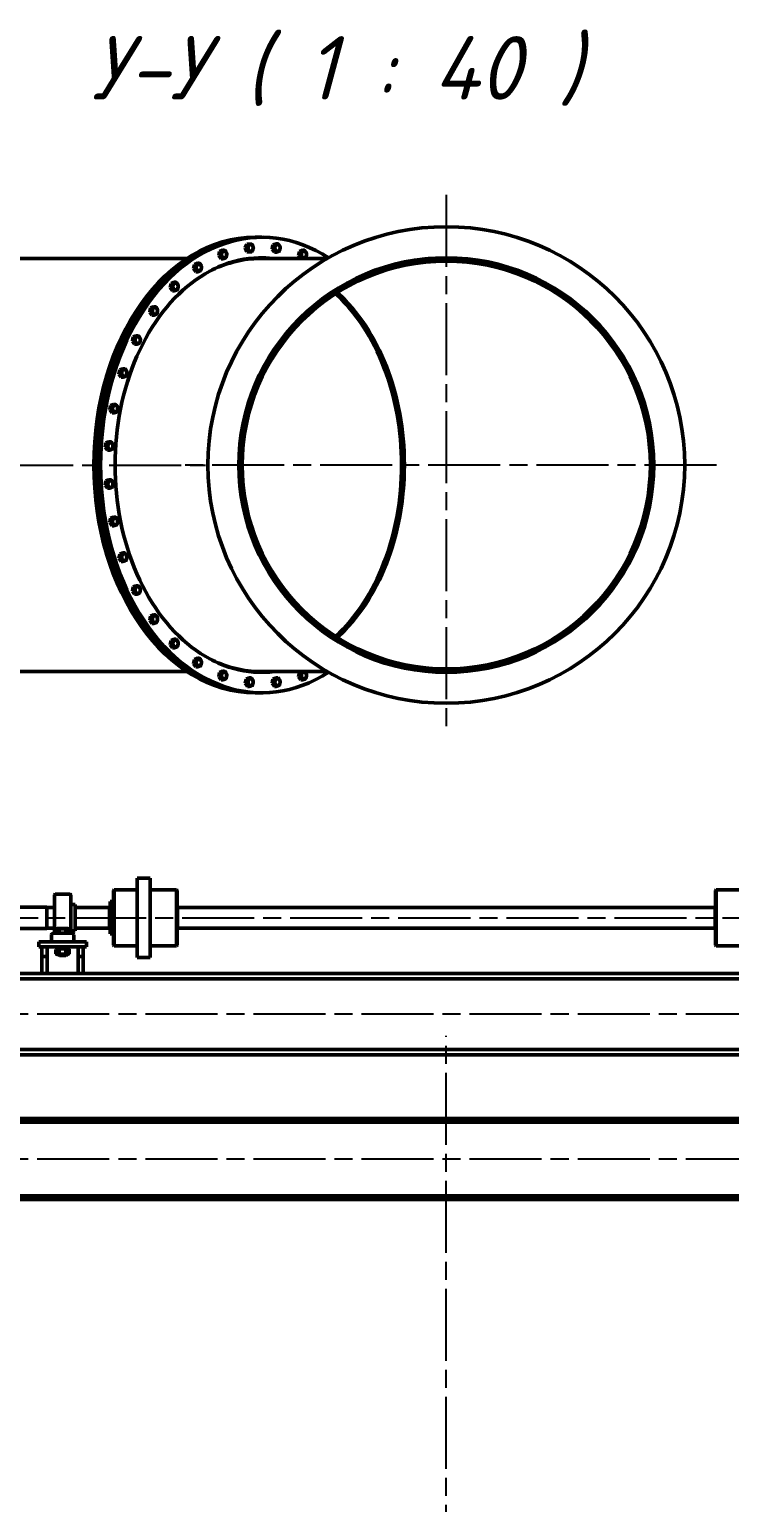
# Model space of a CAD drawing. Header units: millimetres. Extents: x 0 to 25230, y 0 to 17820.
# Drawn here: x 11630 to 13282, y 5060 to 8538 of the extents above; entities that cross this region are included whole.
import ezdxf

# ---------------------------------------------------------------- set-up
doc = ezdxf.new("R2010")
doc.units = ezdxf.units.MM
doc.header["$LTSCALE"] = 30
doc.linetypes.add('CHAIN', pattern=[0.7087, 0.4724, -0.0591, 0.1181, -0.0591])
for name, color, linetype, lineweight in [('Видимый контур (ГОСТ)', 7, 'Continuous', 50), ('Маркер центра (ГОСТ)', 7, 'Continuous', 25), ('Обозначение (ГОСТ)', 7, 'Continuous', 25), ('Осевая линия (ГОСТ)', 7, 'Continuous', 25), ('Штриховка (ГОСТ)', 7, 'Continuous', 18)]:
    doc.layers.add(name, color=color, linetype=linetype, lineweight=lineweight)
doc.styles.add('Увеличенный текст (ГОСТ)', font='GOST Common Italic.ttf')

msp = doc.modelspace()

# ---------------------------------------------------------------- hatches: boundary and pattern name
at = {"layer": 'Штриховка (ГОСТ)'}
h = msp.add_hatch(dxfattribs=at)
h.set_pattern_fill('ANSI31', color=256, scale=762, angle=14.9999778, style=0)
h.set_pattern_definition([(60, (0, 0), (-82.4889, 47.62503), [])])
edge = h.paths.add_edge_path()
edge.add_ellipse((12613.3042, 7509.5684), major_axis=(487.5, 0), ratio=1, start_angle=0, end_angle=360)
edge = h.paths.add_edge_path(flags=0)
edge.add_ellipse((12613.3042, 7509.5684), major_axis=(481.5, 0), ratio=1, start_angle=0, end_angle=360)

# ---------------------------------------------------------------- linework, layer by layer
at = {"layer": 'Видимый контур (ГОСТ)'}
for p, q in [((12169.9869, 8047.3184), (12162.0319, 8047.3184)), ((12177.9418, 8047.3184), (12169.9869, 8047.3184)), ((12076.6837, 8003.8476), (12078.5856, 8013.8857)), ((12081.2349, 8003.8476), (12076.6837, 8003.8476)), ((12081.8799, 7996.4991), (12076.6837, 8003.8476)), ((12078.5856, 8013.8857), (12085.6837, 8016.5755)), ((12083.1368, 8013.8857), (12078.5856, 8013.8857)), ((12090.2349, 8016.5755), (12085.6837, 8016.5755)), ((12138.8855, 8022.1106), (12142.5598, 8031.1106)), ((12143.4367, 8022.1106), (12138.8855, 8022.1106)), ((12142.5598, 8013.1106), (12138.8855, 8022.1106)), ((12147.1109, 8031.1106), (12142.5598, 8031.1106)), ((12147.1109, 8013.1106), (12142.5598, 8013.1106)), ((12202.5516, 8019.4209), (12204.4535, 8029.4591)), ((12207.1027, 8019.4209), (12202.5516, 8019.4209)), ((12207.7477, 8012.0724), (12202.5516, 8019.4209)), ((12204.4535, 8029.4591), (12211.5516, 8032.1488)), ((12209.0047, 8029.4591), (12204.4535, 8029.4591)), ((12212.2989, 8012.0724), (12207.7477, 8012.0724)), ((12216.1027, 8032.1488), (12211.5516, 8032.1488)), ((12265.0038, 8003.8476), (12266.9057, 8013.8857)), ((12269.555, 8003.8476), (12265.0038, 8003.8476)), ((12269.7973, 7997.0684), (12265.0038, 8003.8476)), ((12266.9057, 8013.8857), (12274.0038, 8016.5755)), ((12271.4569, 8013.8857), (12266.9057, 8013.8857)), ((12278.555, 8016.5755), (12274.0038, 8016.5755)), ((11552.3788, 7997.0684), (12001.5345, 7997.0684)), ((12017.0925, 7973.1741), (12018.9944, 7983.2123)), ((12021.6437, 7973.1741), (12017.0925, 7973.1741)), ((12022.2886, 7965.8256), (12017.0925, 7973.1741)), ((12018.9944, 7983.2123), (12026.0925, 7985.902)), ((12023.5456, 7983.2123), (12018.9944, 7983.2123)), ((12026.8398, 7965.8256), (12022.2886, 7965.8256)), ((12030.6437, 7985.902), (12026.0925, 7985.902)), ((12086.431, 7996.4991), (12081.8799, 7996.4991)), ((12147.6793, 7997.0684), (12167.3352, 7997.0684)), ((12332.6799, 7997.0684), (12173.9643, 7997.0684)), ((12613.3042, 7997.0684), (12570.5065, 7997.0684)), ((11962.1729, 7928.3324), (11964.0749, 7938.3706)), ((11964.0749, 7938.3706), (11971.1729, 7941.0604)), ((11968.626, 7938.3706), (11964.0749, 7938.3706)), ((11975.7241, 7941.0604), (11971.1729, 7941.0604)), ((11966.7241, 7928.3324), (11962.1729, 7928.3324)), ((11967.3691, 7920.984), (11962.1729, 7928.3324)), ((11971.9203, 7920.984), (11967.3691, 7920.984)), ((11913.5937, 7870.6852), (11915.4957, 7880.7234)), ((11918.1449, 7870.6852), (11913.5937, 7870.6852)), ((11918.7899, 7863.3367), (11913.5937, 7870.6852)), ((11915.4957, 7880.7234), (11922.5937, 7883.4131)), ((11920.0468, 7880.7234), (11915.4957, 7880.7234)), ((11923.3411, 7863.3367), (11918.7899, 7863.3367)), ((11927.1449, 7883.4131), (11922.5937, 7883.4131)), ((11872.8309, 7801.9838), (11874.7329, 7812.022)), ((11877.3821, 7801.9838), (11872.8309, 7801.9838)), ((11878.0271, 7794.6353), (11872.8309, 7801.9838)), ((11874.7329, 7812.022), (11881.8309, 7814.7117)), ((11879.2841, 7812.022), (11874.7329, 7812.022)), ((11882.5783, 7794.6353), (11878.0271, 7794.6353)), ((11886.3821, 7814.7117), (11881.8309, 7814.7117)), ((11841.1231, 7724.3158), (11843.0251, 7734.354)), ((11845.6743, 7724.3158), (11841.1231, 7724.3158)), ((11846.3193, 7716.9673), (11841.1231, 7724.3158)), ((11843.0251, 7734.354), (11850.1231, 7737.0437)), ((11847.5762, 7734.354), (11843.0251, 7734.354)), ((11854.6743, 7737.0437), (11850.1231, 7737.0437)), ((11850.8705, 7716.9673), (11846.3193, 7716.9673)), ((11821.3356, 7650.0793), (11828.4337, 7652.769)), ((11832.9849, 7652.769), (11828.4337, 7652.769)), ((11819.4337, 7640.0411), (11821.3356, 7650.0793)), ((11823.9849, 7640.0411), (11819.4337, 7640.0411)), ((11824.6299, 7632.6926), (11819.4337, 7640.0411)), ((11825.8868, 7650.0793), (11821.3356, 7650.0793)), ((11829.181, 7632.6926), (11824.6299, 7632.6926)), ((11808.4217, 7551.7203), (11810.3236, 7561.7585)), ((11812.9729, 7551.7203), (11808.4217, 7551.7203)), ((11813.6178, 7544.3719), (11808.4217, 7551.7203)), ((11810.3236, 7561.7585), (11817.4217, 7564.4483)), ((11814.8748, 7561.7585), (11810.3236, 7561.7585)), ((11821.9729, 7564.4483), (11817.4217, 7564.4483)), ((11818.169, 7544.3719), (11813.6178, 7544.3719)), ((11808.4217, 7462.0371), (11810.3236, 7472.0753)), ((11812.9729, 7462.0371), (11808.4217, 7462.0371)), ((11813.6178, 7454.6886), (11808.4217, 7462.0371)), ((11810.3236, 7472.0753), (11817.4217, 7474.765)), ((11814.8748, 7472.0753), (11810.3236, 7472.0753)), ((11818.169, 7454.6886), (11813.6178, 7454.6886)), ((11821.9729, 7474.765), (11817.4217, 7474.765)), ((11819.4337, 7373.7163), (11821.3356, 7383.7545)), ((11823.9849, 7373.7163), (11819.4337, 7373.7163)), ((11824.6299, 7366.3678), (11819.4337, 7373.7163)), ((11821.3356, 7383.7545), (11828.4337, 7386.4442)), ((11825.8868, 7383.7545), (11821.3356, 7383.7545)), ((11832.9849, 7386.4442), (11828.4337, 7386.4442)), ((11829.181, 7366.3678), (11824.6299, 7366.3678)), ((11841.1231, 7289.4416), (11843.0251, 7299.4798)), ((11845.6743, 7289.4416), (11841.1231, 7289.4416)), ((11846.3193, 7282.0932), (11841.1231, 7289.4416)), ((11843.0251, 7299.4798), (11850.1231, 7302.1695)), ((11847.5762, 7299.4798), (11843.0251, 7299.4798)), ((11850.8705, 7282.0932), (11846.3193, 7282.0932)), ((11854.6743, 7302.1695), (11850.1231, 7302.1695)), ((11872.8309, 7211.7736), (11874.7329, 7221.8118)), ((11877.3821, 7211.7736), (11872.8309, 7211.7736)), ((11878.0271, 7204.4252), (11872.8309, 7211.7736)), ((11874.7329, 7221.8118), (11881.8309, 7224.5016)), ((11879.2841, 7221.8118), (11874.7329, 7221.8118)), ((11882.5783, 7204.4252), (11878.0271, 7204.4252)), ((11886.3821, 7224.5016), (11881.8309, 7224.5016)), ((11913.5937, 7143.0723), (11915.4957, 7153.1105)), ((11918.1449, 7143.0723), (11913.5937, 7143.0723)), ((11918.7899, 7135.7238), (11913.5937, 7143.0723)), ((11915.4957, 7153.1105), (11922.5937, 7155.8002)), ((11920.0468, 7153.1105), (11915.4957, 7153.1105)), ((11923.3411, 7135.7238), (11918.7899, 7135.7238)), ((11927.1449, 7155.8002), (11922.5937, 7155.8002)), ((11962.1729, 7085.425), (11964.0749, 7095.4632)), ((11964.0749, 7095.4632), (11971.1729, 7098.1529)), ((11968.626, 7095.4632), (11964.0749, 7095.4632)), ((11975.7241, 7098.1529), (11971.1729, 7098.1529)), ((11966.7241, 7085.425), (11962.1729, 7085.425)), ((11967.3691, 7078.0765), (11962.1729, 7085.425)), ((11971.9203, 7078.0765), (11967.3691, 7078.0765)), ((12017.0925, 7040.5834), (12018.9944, 7050.6216)), ((12021.6437, 7040.5834), (12017.0925, 7040.5834)), ((12022.2886, 7033.2349), (12017.0925, 7040.5834)), ((12018.9944, 7050.6216), (12026.0925, 7053.3113)), ((12023.5456, 7050.6216), (12018.9944, 7050.6216)), ((12026.8398, 7033.2349), (12022.2886, 7033.2349)), ((12030.6437, 7053.3113), (12026.0925, 7053.3113)), ((11552.3788, 7022.0684), (12001.5345, 7022.0684)), ((12076.6837, 7009.9099), (12078.5856, 7019.9481)), ((12081.2349, 7009.9099), (12076.6837, 7009.9099)), ((12081.8799, 7002.5614), (12076.6837, 7009.9099)), ((12078.5856, 7019.9481), (12085.6837, 7022.6378)), ((12083.1368, 7019.9481), (12078.5856, 7019.9481)), ((12086.431, 7002.5614), (12081.8799, 7002.5614)), ((12090.2349, 7022.6378), (12085.6837, 7022.6378)), ((12139.1359, 6994.3365), (12141.0378, 7004.3747)), ((12143.6871, 6994.3365), (12139.1359, 6994.3365)), ((12144.3321, 6986.9881), (12139.1359, 6994.3365)), ((12141.0378, 7004.3747), (12148.1359, 7007.0645)), ((12145.589, 7004.3747), (12141.0378, 7004.3747)), ((12147.6793, 7022.0684), (12167.3352, 7022.0684)), ((12152.6871, 7007.0645), (12148.1359, 7007.0645)), ((12173.9643, 7022.0684), (12332.6799, 7022.0684)), ((12202.5516, 6994.3365), (12204.4535, 7004.3747)), ((12207.1027, 6994.3365), (12202.5516, 6994.3365)), ((12207.7477, 6986.9881), (12202.5516, 6994.3365)), ((12204.4535, 7004.3747), (12211.5516, 7007.0645)), ((12209.0047, 7004.3747), (12204.4535, 7004.3747)), ((12216.1027, 7007.0645), (12211.5516, 7007.0645)), ((12265.0038, 7009.9099), (12266.9057, 7019.9481)), ((12269.555, 7009.9099), (12265.0038, 7009.9099)), ((12270.1999, 7002.5614), (12265.0038, 7009.9099)), ((12266.9057, 7019.9481), (12272.5013, 7022.0684)), ((12271.4569, 7019.9481), (12266.9057, 7019.9481)), ((12274.7511, 7002.5614), (12270.1999, 7002.5614)), ((12570.5065, 7022.0684), (12613.3042, 7022.0684)), ((12148.8833, 6986.9881), (12144.3321, 6986.9881)), ((12169.9869, 6971.8184), (12162.0319, 6971.8184)), ((12177.9418, 6971.8184), (12169.9869, 6971.8184)), ((12212.2989, 6986.9881), (12207.7477, 6986.9881)), ((11828.0542, 6505.3184), (11829.5542, 6506.8184)), ((11828.0542, 6376.3184), (11828.0542, 6505.3184)), ((11884.3042, 6506.8184), (11829.5542, 6506.8184)), ((11829.5542, 6506.8184), (11829.5542, 6374.8184)), ((11884.3042, 6534.5684), (11884.3042, 6347.0684)), ((11914.3042, 6534.5684), (11884.3042, 6534.5684)), ((11914.3042, 6534.5684), (11914.3042, 6347.0684)), ((11976.5542, 6506.8184), (11914.3042, 6506.8184)), ((11976.5542, 6374.8184), (11976.5542, 6506.8184)), ((11978.0542, 6505.3184), (11976.5542, 6506.8184)), ((11978.0542, 6505.3184), (11978.0542, 6376.3184)), ((13248.5542, 6505.3184), (13250.0542, 6506.8184)), ((13248.5542, 6376.3184), (13248.5542, 6505.3184)), ((13250.0542, 6506.8184), (13312.3042, 6506.8184)), ((13250.0542, 6506.8184), (13250.0542, 6374.8184)), ((11689.0042, 6440.8184), (11689.0042, 6494.8184)), ((11690.5042, 6496.3184), (11725.6042, 6496.3184)), ((11727.1042, 6494.8184), (11727.1042, 6440.8184)), ((11727.1042, 6471.9092), (11737.8292, 6471.9092)), ((11737.8292, 6409.7276), (11737.8292, 6471.9092)), ((11820.5542, 6479.0684), (11820.5542, 6402.5684)), ((11828.0542, 6479.0684), (11820.5542, 6479.0684)), ((11670.5542, 6465.9434), (10667.8042, 6465.9434)), ((11670.5542, 6465.9434), (11670.5542, 6415.6934)), ((11689.0042, 6465.1934), (11670.5542, 6465.1934)), ((11689.0042, 6440.8184), (11689.0042, 6411.5684)), ((11727.1042, 6411.5684), (11727.1042, 6440.8184)), ((11819.0542, 6465.1934), (11737.8292, 6465.1934)), ((11819.0542, 6416.4434), (11819.0542, 6465.1934)), ((11820.5542, 6464.6475), (11819.0542, 6465.1934)), ((11978.8042, 6465.1934), (11978.8042, 6416.4434)), ((11978.8042, 6465.1934), (13247.8042, 6465.1934)), ((13247.8042, 6416.4434), (13247.8042, 6465.1934)), ((11670.5542, 6415.6934), (10667.8042, 6415.6934)), ((11689.0042, 6416.4434), (11670.5542, 6416.4434)), ((11681.8042, 6400.3184), (11681.8042, 6383.8184)), ((11730.5542, 6404.0684), (11685.5542, 6404.0684)), ((11689.0042, 6411.5684), (11689.0042, 6405.5684)), ((11695.2292, 6415.3184), (11692.4657, 6413.723)), ((11692.4657, 6413.723), (11692.4657, 6404.0684)), ((11695.2292, 6415.3184), (11720.8792, 6415.3184)), ((11700.2599, 6413.723), (11700.2599, 6404.0684)), ((11715.8484, 6413.723), (11715.8484, 6404.0684)), ((11720.8792, 6415.3184), (11723.6426, 6413.723)), ((11723.6426, 6413.723), (11723.6426, 6404.0684)), ((11727.1042, 6405.5684), (11727.1042, 6411.5684)), ((11727.1042, 6409.7276), (11737.8292, 6409.7276)), ((11734.3042, 6383.8184), (11734.3042, 6400.3184)), ((11819.0542, 6416.4434), (11737.8292, 6416.4434)), ((11820.5542, 6416.9894), (11819.0542, 6416.4434)), ((11828.0542, 6402.5684), (11820.5542, 6402.5684)), ((11978.8042, 6416.4434), (13247.8042, 6416.4434)), ((11651.8042, 6371.8184), (11651.8042, 6383.8184)), ((11651.8042, 6383.8184), (11764.3042, 6383.8184)), ((11651.8042, 6371.8184), (11764.3042, 6371.8184)), ((11659.3042, 6371.8184), (11659.3042, 6349.3184)), ((11659.3042, 6371.8184), (11671.3042, 6371.8184)), ((11671.3042, 6371.8184), (11671.3042, 6349.3184)), ((11695.9042, 6368.2184), (11692.4657, 6366.2332)), ((11692.4657, 6355.9536), (11692.4657, 6366.2332)), ((11693.9917, 6371.8184), (11693.9917, 6368.2184)), ((11708.6445, 6368.2184), (11693.9917, 6368.2184)), ((11700.2599, 6355.9536), (11700.2599, 6366.2332)), ((11707.3342, 6371.8184), (11708.6445, 6368.2184)), ((11710.0845, 6368.2184), (11708.6445, 6368.2184)), ((11710.0845, 6368.2184), (11708.7742, 6371.8184)), ((11722.1167, 6368.2184), (11710.0845, 6368.2184)), ((11715.8484, 6355.9536), (11715.8484, 6366.2332)), ((11720.2042, 6368.2184), (11723.6426, 6366.2332)), ((11722.1167, 6371.8184), (11722.1167, 6368.2184)), ((11723.6426, 6355.9536), (11723.6426, 6366.2332)), ((11744.8042, 6371.8184), (11744.8042, 6349.3184)), ((11744.8042, 6371.8184), (11756.8042, 6371.8184)), ((11756.8042, 6371.8184), (11756.8042, 6349.3184)), ((11764.3042, 6371.8184), (11764.3042, 6383.8184)), ((11828.0542, 6376.3184), (11829.5542, 6374.8184)), ((11884.3042, 6374.8184), (11829.5542, 6374.8184)), ((11976.5542, 6374.8184), (11914.3042, 6374.8184)), ((11978.0542, 6376.3184), (11976.5542, 6374.8184)), ((13248.5542, 6376.3184), (13250.0542, 6374.8184)), ((13250.0542, 6374.8184), (13312.3042, 6374.8184)), ((11659.3042, 6349.3184), (11659.3042, 6309.5684)), ((11659.3042, 6349.3184), (11671.3042, 6349.3184)), ((11671.3042, 6349.3184), (11671.3042, 6309.5684)), ((11695.9042, 6353.9684), (11692.4657, 6355.9536)), ((11695.9042, 6353.9684), (11720.2042, 6353.9684)), ((11699.0542, 6353.9684), (11699.0542, 6353.0684)), ((11699.0542, 6353.0684), (11717.0542, 6353.0684)), ((11700.5542, 6351.5684), (11699.0542, 6353.0684)), ((11715.5542, 6351.5684), (11700.5542, 6351.5684)), ((11715.5542, 6351.5684), (11717.0542, 6353.0684)), ((11717.0542, 6353.9684), (11717.0542, 6353.0684)), ((11720.2042, 6353.9684), (11723.6426, 6355.9536)), ((11744.8042, 6349.3184), (11744.8042, 6309.5684)), ((11744.8042, 6349.3184), (11756.8042, 6349.3184)), ((11756.8042, 6349.3184), (11756.8042, 6309.5684)), ((11914.3042, 6347.0684), (11884.3042, 6347.0684)), ((14818.3042, 6296.4434), (10397.0542, 6296.4434)), ((11659.3042, 6309.5684), (10441.3042, 6309.5684)), ((11659.3042, 6309.5684), (11671.3042, 6309.5684)), ((11744.8042, 6309.5684), (11671.3042, 6309.5684)), ((11744.8042, 6309.5684), (11756.8042, 6309.5684)), ((13469.8042, 6309.5684), (11756.8042, 6309.5684)), ((15058.3042, 6129.9434), (10168.3042, 6129.9434)), ((15058.3042, 6116.8184), (10168.3042, 6116.8184)), ((15058.3042, 5966.8184), (10168.3042, 5966.8184)), ((15058.3042, 5958.1934), (10168.3042, 5958.1934)), ((15058.3042, 5784.1934), (10168.3042, 5784.1934)), ((15058.3042, 5775.5684), (10168.3042, 5775.5684))]:
    msp.add_line(p, q, dxfattribs=at)
for radius in [562.5, 489.375, 487.5, 481.5]:
    msp.add_circle((12613.3042, 7509.5684), radius, dxfattribs=at)
for centre, radius, start, end in [((11690.5042, 6494.8184), 1.5, 90, 180), ((11725.6042, 6494.8184), 1.5, 0, 90), ((11977.3042, 6464.0684), 1.5, 300, 0), ((13249.3042, 6464.0684), 1.5, 180, 240), ((11685.5542, 6400.3184), 3.75, 90, 180), ((11687.5042, 6405.5684), 1.5, 270, 0), ((11728.6042, 6405.5684), 1.5, 180, 270), ((11730.5542, 6400.3184), 3.75, 0, 90), ((11977.3042, 6417.5684), 1.5, 0, 60), ((13249.3042, 6417.5684), 1.5, 120, 180)]:
    msp.add_arc(centre, radius, start, end, dxfattribs=at)
for centre, major_axis, start_param, end_param in [((12177.9418, 7509.5684), (0, -537.75), 2.713637224, 6.711140736), ((12162.0319, 7509.5684), (0, -537.75), 3.141592654, 6.283185307), ((12169.9869, 7509.5684), (0, -537.75), 3.141592654, 6.283185307), ((12169.9869, 7509.5684), (0, -537.75), 3.141592654, 6.283185307), ((12177.9418, 7509.5684), (0, 489.375), 6.195619712, 9.512343556), ((12162.0319, 7509.5684), (0, 489.375), 6.195619712, 6.260194776), ((12169.9869, 7509.5684), (0, 489.375), 6.195619712, 6.271690801), ((12169.9869, 7509.5684), (0, 489.375), 6.195619712, 6.271690801), ((12173.9643, 7509.5684), (0, 487.5), 0, 0.33440282), ((12167.3352, 7509.5684), (0, 487.5), 6.273569774, 6.393263247), ((12167.3352, 7509.5684), (0, -481.5), 0.573481492, 2.568111161), ((12173.9643, 7509.5684), (0, 481.5), 3.705502703, 5.719275258), ((12167.3352, 7509.5684), (0, 487.5), 3.843502082, 5.581275879), ((12173.9643, 7509.5684), (0, -487.5), 5.948782487, 6.283185307), ((12167.3352, 7509.5684), (0, -487.5), 6.173107367, 6.29280084), ((12162.0319, 7509.5684), (0, -489.375), 0.022990531, 0.087565595), ((12169.9869, 7509.5684), (0, -489.375), 0.011494506, 0.087565595), ((12169.9869, 7509.5684), (0, -489.375), 0.011494506, 0.087565595)]:
    msp.add_ellipse(centre, major_axis=major_axis, ratio=0.707106781, start_param=start_param, end_param=end_param, dxfattribs=at)
for centre, major_axis in [((12089.0851, 8006.5373), (0, -8.55)), ((12151.5373, 8022.1106), (0, 8.55)), ((12214.9529, 8022.1106), (0, -8.55)), ((12277.4051, 8006.5373), (0, -8.55)), ((12029.4939, 7975.8638), (0, -8.55)), ((11974.5743, 7931.0222), (0, -8.55)), ((11925.9951, 7873.3749), (0, -8.55)), ((11885.2323, 7804.6735), (0, -8.55)), ((11853.5245, 7727.0055), (0, -8.55)), ((11831.8351, 7642.7308), (0, -8.55)), ((11820.8231, 7554.4101), (0, -8.55)), ((11820.8231, 7464.7268), (0, -8.55)), ((11831.8351, 7376.406), (0, -8.55)), ((11853.5245, 7292.1313), (0, -8.55)), ((11885.2323, 7214.4634), (0, -8.55)), ((11925.9951, 7145.762), (0, -8.55)), ((11974.5743, 7088.1147), (0, -8.55)), ((12029.4939, 7043.2731), (0, -8.55)), ((12089.0851, 7012.5996), (0, -8.55)), ((12151.5373, 6997.0263), (0, -8.55)), ((12214.9529, 6997.0263), (0, -8.55)), ((12277.4051, 7012.5996), (0, -8.55))]:
    msp.add_ellipse(centre, major_axis=major_axis, ratio=0.707106781, dxfattribs=at)
for points, weights in [([(12083.1368, 8013.8857), (12083.2465, 8008.8667), (12081.2349, 8003.8476)], [1.16025403784, 1.33974596216, 1.16025403784]), ([(12081.2349, 8003.8476), (12084.8936, 8000.1733), (12086.431, 7996.4991)], [1.16025403784, 1.33974596216, 1.16025403784]), ([(12090.2349, 8016.5755), (12087.7465, 8015.2306), (12083.1368, 8013.8857)], [1.16025403784, 1.33974596216, 1.16025403784]), ([(12086.431, 7996.4991), (12091.0407, 7997.8439), (12093.5291, 7999.1888)], [1.16025403784, 1.33974596216, 1.16025403784]), ([(12095.431, 8009.227), (12093.8936, 8012.9012), (12090.2349, 8016.5755)], [1.16025403784, 1.33974596216, 1.16025403784]), ([(12093.5291, 7999.1888), (12095.5407, 8004.2079), (12095.431, 8009.227)], [1.16025403784, 1.33974596216, 1.16025403784]), ([(12147.1109, 8031.1106), (12146.3345, 8026.6106), (12143.4367, 8022.1106)], [1.16025403784, 1.33974596216, 1.16025403784]), ([(12143.4367, 8022.1106), (12146.3345, 8017.6106), (12147.1109, 8013.1106)], [1.16025403784, 1.33974596216, 1.16025403784]), ([(12154.4594, 8031.1106), (12151.8458, 8031.1106), (12147.1109, 8031.1106)], [1.16025403784, 1.33974596216, 1.16025403784]), ([(12147.1109, 8013.1106), (12151.8458, 8013.1106), (12154.4594, 8013.1106)], [1.16025403784, 1.33974596216, 1.16025403784]), ([(12158.1336, 8022.1106), (12157.3572, 8026.6106), (12154.4594, 8031.1106)], [1.16025403784, 1.33974596216, 1.16025403784]), ([(12154.4594, 8013.1106), (12157.3572, 8017.6106), (12158.1336, 8022.1106)], [1.16025403784, 1.33974596216, 1.16025403784]), ([(12209.0047, 8029.4591), (12209.1144, 8024.44), (12207.1027, 8019.4209)], [1.16025403784, 1.33974596216, 1.16025403784]), ([(12207.1027, 8019.4209), (12210.7615, 8015.7467), (12212.2989, 8012.0724)], [1.16025403784, 1.33974596216, 1.16025403784]), ([(12216.1027, 8032.1488), (12213.6144, 8030.8039), (12209.0047, 8029.4591)], [1.16025403784, 1.33974596216, 1.16025403784]), ([(12212.2989, 8012.0724), (12216.9086, 8013.4173), (12219.397, 8014.7621)], [1.16025403784, 1.33974596216, 1.16025403784]), ([(12221.2989, 8024.8003), (12219.7615, 8028.4746), (12216.1027, 8032.1488)], [1.16025403784, 1.33974596216, 1.16025403784]), ([(12219.397, 8014.7621), (12221.4086, 8019.7812), (12221.2989, 8024.8003)], [1.16025403784, 1.33974596216, 1.16025403784]), ([(12271.4569, 8013.8857), (12271.5666, 8008.8667), (12269.555, 8003.8476)], [1.16025403784, 1.33974596216, 1.16025403784]), ([(12269.555, 8003.8476), (12272.9928, 8000.3952), (12274.5029, 7997.0684)], [1.16025403784, 1.32734779738, 1.18333759408]), ([(12278.555, 8016.5755), (12276.0666, 8015.2306), (12271.4569, 8013.8857)], [1.16025403784, 1.33974596216, 1.16025403784]), ([(12276.6238, 7997.0684), (12279.7981, 7998.0803), (12281.8492, 7999.1888)], [1.21715898647, 1.30428948662, 1.16025403784]), ([(12283.7511, 8009.227), (12282.2137, 8012.9012), (12278.555, 8016.5755)], [1.16025403784, 1.33974596216, 1.16025403784]), ([(12281.8492, 7999.1888), (12283.8608, 8004.2079), (12283.7511, 8009.227)], [1.16025403784, 1.33974596216, 1.16025403784]), ([(12023.5456, 7983.2123), (12023.6553, 7978.1932), (12021.6437, 7973.1741)], [1.16025403784, 1.33974596216, 1.16025403784]), ([(12021.6437, 7973.1741), (12025.3024, 7969.4998), (12026.8398, 7965.8256)], [1.16025403784, 1.33974596216, 1.16025403784]), ([(12030.6437, 7985.902), (12028.1553, 7984.5571), (12023.5456, 7983.2123)], [1.16025403784, 1.33974596216, 1.16025403784]), ([(12026.8398, 7965.8256), (12031.4495, 7967.1705), (12033.9379, 7968.5153)], [1.16025403784, 1.33974596216, 1.16025403784]), ([(12035.8398, 7978.5535), (12034.3024, 7982.2278), (12030.6437, 7985.902)], [1.16025403784, 1.33974596216, 1.16025403784]), ([(12033.9379, 7968.5153), (12035.9495, 7973.5344), (12035.8398, 7978.5535)], [1.16025403784, 1.33974596216, 1.16025403784]), ([(11968.626, 7938.3706), (11968.7357, 7933.3515), (11966.7241, 7928.3324)], [1.16025403784, 1.33974596216, 1.16025403784]), ([(11975.7241, 7941.0604), (11973.2357, 7939.7155), (11968.626, 7938.3706)], [1.16025403784, 1.33974596216, 1.16025403784]), ([(11980.9203, 7933.7119), (11979.3829, 7937.3861), (11975.7241, 7941.0604)], [1.16025403784, 1.33974596216, 1.16025403784]), ([(11979.0183, 7923.6737), (11981.03, 7928.6928), (11980.9203, 7933.7119)], [1.16025403784, 1.33974596216, 1.16025403784]), ([(11966.7241, 7928.3324), (11970.3829, 7924.6582), (11971.9203, 7920.984)], [1.16025403784, 1.33974596216, 1.16025403784]), ([(11971.9203, 7920.984), (11976.53, 7922.3288), (11979.0183, 7923.6737)], [1.16025403784, 1.33974596216, 1.16025403784]), ([(11920.0468, 7880.7234), (11920.1565, 7875.7043), (11918.1449, 7870.6852)], [1.16025403784, 1.33974596216, 1.16025403784]), ([(11918.1449, 7870.6852), (11921.8037, 7867.0109), (11923.3411, 7863.3367)], [1.16025403784, 1.33974596216, 1.16025403784]), ([(11927.1449, 7883.4131), (11924.6565, 7882.0682), (11920.0468, 7880.7234)], [1.16025403784, 1.33974596216, 1.16025403784]), ([(11923.3411, 7863.3367), (11927.9508, 7864.6815), (11930.4391, 7866.0264)], [1.16025403784, 1.33974596216, 1.16025403784]), ([(11932.3411, 7876.0646), (11930.8037, 7879.7388), (11927.1449, 7883.4131)], [1.16025403784, 1.33974596216, 1.16025403784]), ([(11930.4391, 7866.0264), (11932.4508, 7871.0455), (11932.3411, 7876.0646)], [1.16025403784, 1.33974596216, 1.16025403784]), ([(11879.2841, 7812.022), (11879.3938, 7807.0029), (11877.3821, 7801.9838)], [1.16025403784, 1.33974596216, 1.16025403784]), ([(11877.3821, 7801.9838), (11881.0409, 7798.3096), (11882.5783, 7794.6353)], [1.16025403784, 1.33974596216, 1.16025403784]), ([(11886.3821, 7814.7117), (11883.8938, 7813.3669), (11879.2841, 7812.022)], [1.16025403784, 1.33974596216, 1.16025403784]), ([(11882.5783, 7794.6353), (11887.188, 7795.9802), (11889.6764, 7797.325)], [1.16025403784, 1.33974596216, 1.16025403784]), ([(11891.5783, 7807.3632), (11890.0409, 7811.0375), (11886.3821, 7814.7117)], [1.16025403784, 1.33974596216, 1.16025403784]), ([(11889.6764, 7797.325), (11891.688, 7802.3441), (11891.5783, 7807.3632)], [1.16025403784, 1.33974596216, 1.16025403784]), ([(11847.5762, 7734.354), (11847.6859, 7729.3349), (11845.6743, 7724.3158)], [1.16025403784, 1.33974596216, 1.16025403784]), ([(11845.6743, 7724.3158), (11849.333, 7720.6416), (11850.8705, 7716.9673)], [1.16025403784, 1.33974596216, 1.16025403784]), ([(11854.6743, 7737.0437), (11852.1859, 7735.6989), (11847.5762, 7734.354)], [1.16025403784, 1.33974596216, 1.16025403784]), ([(11859.8705, 7729.6953), (11858.333, 7733.3695), (11854.6743, 7737.0437)], [1.16025403784, 1.33974596216, 1.16025403784]), ([(11857.9685, 7719.6571), (11859.9802, 7724.6762), (11859.8705, 7729.6953)], [1.16025403784, 1.33974596216, 1.16025403784]), ([(11850.8705, 7716.9673), (11855.4802, 7718.3122), (11857.9685, 7719.6571)], [1.16025403784, 1.33974596216, 1.16025403784]), ([(11832.9849, 7652.769), (11830.4965, 7651.4242), (11825.8868, 7650.0793)], [1.16025403784, 1.33974596216, 1.16025403784]), ([(11838.181, 7645.4206), (11836.6436, 7649.0948), (11832.9849, 7652.769)], [1.16025403784, 1.33974596216, 1.16025403784]), ([(11825.8868, 7650.0793), (11825.9965, 7645.0602), (11823.9849, 7640.0411)], [1.16025403784, 1.33974596216, 1.16025403784]), ([(11823.9849, 7640.0411), (11827.6436, 7636.3669), (11829.181, 7632.6926)], [1.16025403784, 1.33974596216, 1.16025403784]), ([(11829.181, 7632.6926), (11833.7907, 7634.0375), (11836.2791, 7635.3824)], [1.16025403784, 1.33974596216, 1.16025403784]), ([(11836.2791, 7635.3824), (11838.2907, 7640.4015), (11838.181, 7645.4206)], [1.16025403784, 1.33974596216, 1.16025403784]), ([(11814.8748, 7561.7585), (11814.9845, 7556.7394), (11812.9729, 7551.7203)], [1.16025403784, 1.33974596216, 1.16025403784]), ([(11812.9729, 7551.7203), (11816.6316, 7548.0461), (11818.169, 7544.3719)], [1.16025403784, 1.33974596216, 1.16025403784]), ([(11821.9729, 7564.4483), (11819.4845, 7563.1034), (11814.8748, 7561.7585)], [1.16025403784, 1.33974596216, 1.16025403784]), ([(11818.169, 7544.3719), (11822.7787, 7545.7167), (11825.2671, 7547.0616)], [1.16025403784, 1.33974596216, 1.16025403784]), ([(11827.169, 7557.0998), (11825.6316, 7560.774), (11821.9729, 7564.4483)], [1.16025403784, 1.33974596216, 1.16025403784]), ([(11825.2671, 7547.0616), (11827.2787, 7552.0807), (11827.169, 7557.0998)], [1.16025403784, 1.33974596216, 1.16025403784]), ([(11814.8748, 7472.0753), (11814.9845, 7467.0562), (11812.9729, 7462.0371)], [1.16025403784, 1.33974596216, 1.16025403784]), ([(11812.9729, 7462.0371), (11816.6316, 7458.3629), (11818.169, 7454.6886)], [1.16025403784, 1.33974596216, 1.16025403784]), ([(11821.9729, 7474.765), (11819.4845, 7473.4201), (11814.8748, 7472.0753)], [1.16025403784, 1.33974596216, 1.16025403784]), ([(11818.169, 7454.6886), (11822.7787, 7456.0335), (11825.2671, 7457.3783)], [1.16025403784, 1.33974596216, 1.16025403784]), ([(11827.169, 7467.4165), (11825.6316, 7471.0908), (11821.9729, 7474.765)], [1.16025403784, 1.33974596216, 1.16025403784]), ([(11825.2671, 7457.3783), (11827.2787, 7462.3974), (11827.169, 7467.4165)], [1.16025403784, 1.33974596216, 1.16025403784]), ([(11825.8868, 7383.7545), (11825.9965, 7378.7354), (11823.9849, 7373.7163)], [1.16025403784, 1.33974596216, 1.16025403784]), ([(11823.9849, 7373.7163), (11827.6436, 7370.0421), (11829.181, 7366.3678)], [1.16025403784, 1.33974596216, 1.16025403784]), ([(11832.9849, 7386.4442), (11830.4965, 7385.0994), (11825.8868, 7383.7545)], [1.16025403784, 1.33974596216, 1.16025403784]), ([(11838.181, 7379.0958), (11836.6436, 7382.77), (11832.9849, 7386.4442)], [1.16025403784, 1.33974596216, 1.16025403784]), ([(11836.2791, 7369.0576), (11838.2907, 7374.0767), (11838.181, 7379.0958)], [1.16025403784, 1.33974596216, 1.16025403784]), ([(11829.181, 7366.3678), (11833.7907, 7367.7127), (11836.2791, 7369.0576)], [1.16025403784, 1.33974596216, 1.16025403784]), ([(11847.5762, 7299.4798), (11847.6859, 7294.4607), (11845.6743, 7289.4416)], [1.16025403784, 1.33974596216, 1.16025403784]), ([(11845.6743, 7289.4416), (11849.333, 7285.7674), (11850.8705, 7282.0932)], [1.16025403784, 1.33974596216, 1.16025403784]), ([(11854.6743, 7302.1695), (11852.1859, 7300.8247), (11847.5762, 7299.4798)], [1.16025403784, 1.33974596216, 1.16025403784]), ([(11850.8705, 7282.0932), (11855.4802, 7283.438), (11857.9685, 7284.7829)], [1.16025403784, 1.33974596216, 1.16025403784]), ([(11859.8705, 7294.8211), (11858.333, 7298.4953), (11854.6743, 7302.1695)], [1.16025403784, 1.33974596216, 1.16025403784]), ([(11857.9685, 7284.7829), (11859.9802, 7289.802), (11859.8705, 7294.8211)], [1.16025403784, 1.33974596216, 1.16025403784]), ([(11879.2841, 7221.8118), (11879.3938, 7216.7927), (11877.3821, 7211.7736)], [1.16025403784, 1.33974596216, 1.16025403784]), ([(11877.3821, 7211.7736), (11881.0409, 7208.0994), (11882.5783, 7204.4252)], [1.16025403784, 1.33974596216, 1.16025403784]), ([(11886.3821, 7224.5016), (11883.8938, 7223.1567), (11879.2841, 7221.8118)], [1.16025403784, 1.33974596216, 1.16025403784]), ([(11882.5783, 7204.4252), (11887.188, 7205.77), (11889.6764, 7207.1149)], [1.16025403784, 1.33974596216, 1.16025403784]), ([(11891.5783, 7217.1531), (11890.0409, 7220.8273), (11886.3821, 7224.5016)], [1.16025403784, 1.33974596216, 1.16025403784]), ([(11889.6764, 7207.1149), (11891.688, 7212.134), (11891.5783, 7217.1531)], [1.16025403784, 1.33974596216, 1.16025403784]), ([(11920.0468, 7153.1105), (11920.1565, 7148.0914), (11918.1449, 7143.0723)], [1.16025403784, 1.33974596216, 1.16025403784]), ([(11918.1449, 7143.0723), (11921.8037, 7139.398), (11923.3411, 7135.7238)], [1.16025403784, 1.33974596216, 1.16025403784]), ([(11927.1449, 7155.8002), (11924.6565, 7154.4553), (11920.0468, 7153.1105)], [1.16025403784, 1.33974596216, 1.16025403784]), ([(11923.3411, 7135.7238), (11927.9508, 7137.0687), (11930.4391, 7138.4135)], [1.16025403784, 1.33974596216, 1.16025403784]), ([(11932.3411, 7148.4517), (11930.8037, 7152.126), (11927.1449, 7155.8002)], [1.16025403784, 1.33974596216, 1.16025403784]), ([(11930.4391, 7138.4135), (11932.4508, 7143.4326), (11932.3411, 7148.4517)], [1.16025403784, 1.33974596216, 1.16025403784]), ([(11968.626, 7095.4632), (11968.7357, 7090.4441), (11966.7241, 7085.425)], [1.16025403784, 1.33974596216, 1.16025403784]), ([(11975.7241, 7098.1529), (11973.2357, 7096.808), (11968.626, 7095.4632)], [1.16025403784, 1.33974596216, 1.16025403784]), ([(11980.9203, 7090.8044), (11979.3829, 7094.4787), (11975.7241, 7098.1529)], [1.16025403784, 1.33974596216, 1.16025403784]), ([(11966.7241, 7085.425), (11970.3829, 7081.7508), (11971.9203, 7078.0765)], [1.16025403784, 1.33974596216, 1.16025403784]), ([(11971.9203, 7078.0765), (11976.53, 7079.4214), (11979.0183, 7080.7662)], [1.16025403784, 1.33974596216, 1.16025403784]), ([(11979.0183, 7080.7662), (11981.03, 7085.7853), (11980.9203, 7090.8044)], [1.16025403784, 1.33974596216, 1.16025403784]), ([(12023.5456, 7050.6216), (12023.6553, 7045.6025), (12021.6437, 7040.5834)], [1.16025403784, 1.33974596216, 1.16025403784]), ([(12021.6437, 7040.5834), (12025.3024, 7036.9091), (12026.8398, 7033.2349)], [1.16025403784, 1.33974596216, 1.16025403784]), ([(12030.6437, 7053.3113), (12028.1553, 7051.9664), (12023.5456, 7050.6216)], [1.16025403784, 1.33974596216, 1.16025403784]), ([(12026.8398, 7033.2349), (12031.4495, 7034.5798), (12033.9379, 7035.9246)], [1.16025403784, 1.33974596216, 1.16025403784]), ([(12035.8398, 7045.9628), (12034.3024, 7049.637), (12030.6437, 7053.3113)], [1.16025403784, 1.33974596216, 1.16025403784]), ([(12033.9379, 7035.9246), (12035.9495, 7040.9437), (12035.8398, 7045.9628)], [1.16025403784, 1.33974596216, 1.16025403784]), ([(12083.1368, 7019.9481), (12083.2465, 7014.929), (12081.2349, 7009.9099)], [1.16025403784, 1.33974596216, 1.16025403784]), ([(12081.2349, 7009.9099), (12084.8936, 7006.2356), (12086.431, 7002.5614)], [1.16025403784, 1.33974596216, 1.16025403784]), ([(12090.2349, 7022.6378), (12087.7465, 7021.2929), (12083.1368, 7019.9481)], [1.16025403784, 1.33974596216, 1.16025403784]), ([(12086.431, 7002.5614), (12091.0407, 7003.9063), (12093.5291, 7005.2511)], [1.16025403784, 1.33974596216, 1.16025403784]), ([(12095.431, 7015.2893), (12093.8936, 7018.9636), (12090.2349, 7022.6378)], [1.16025403784, 1.33974596216, 1.16025403784]), ([(12093.5291, 7005.2511), (12095.5407, 7010.2702), (12095.431, 7015.2893)], [1.16025403784, 1.33974596216, 1.16025403784]), ([(12145.589, 7004.3747), (12145.6987, 6999.3556), (12143.6871, 6994.3365)], [1.16025403784, 1.33974596216, 1.16025403784]), ([(12143.6871, 6994.3365), (12147.3458, 6990.6623), (12148.8833, 6986.9881)], [1.16025403784, 1.33974596216, 1.16025403784]), ([(12152.6871, 7007.0645), (12150.1987, 7005.7196), (12145.589, 7004.3747)], [1.16025403784, 1.33974596216, 1.16025403784]), ([(12157.8833, 6999.716), (12156.3458, 7003.3902), (12152.6871, 7007.0645)], [1.16025403784, 1.33974596216, 1.16025403784]), ([(12155.9813, 6989.6778), (12157.9929, 6994.6969), (12157.8833, 6999.716)], [1.16025403784, 1.33974596216, 1.16025403784]), ([(12209.0047, 7004.3747), (12209.1144, 6999.3556), (12207.1027, 6994.3365)], [1.16025403784, 1.33974596216, 1.16025403784]), ([(12207.1027, 6994.3365), (12210.7615, 6990.6623), (12212.2989, 6986.9881)], [1.16025403784, 1.33974596216, 1.16025403784]), ([(12216.1027, 7007.0645), (12213.6144, 7005.7196), (12209.0047, 7004.3747)], [1.16025403784, 1.33974596216, 1.16025403784]), ([(12221.2989, 6999.716), (12219.7615, 7003.3902), (12216.1027, 7007.0645)], [1.16025403784, 1.33974596216, 1.16025403784]), ([(12219.397, 6989.6778), (12221.4086, 6994.6969), (12221.2989, 6999.716)], [1.16025403784, 1.33974596216, 1.16025403784]), ([(12271.4569, 7019.9481), (12271.5666, 7014.929), (12269.555, 7009.9099)], [1.16025403784, 1.33974596216, 1.16025403784]), ([(12269.555, 7009.9099), (12273.2137, 7006.2356), (12274.7511, 7002.5614)], [1.16025403784, 1.33974596216, 1.16025403784]), ([(12277.4226, 7022.0684), (12275.2565, 7021.0566), (12271.4569, 7019.9481)], [1.21715898647, 1.30428948662, 1.16025403784]), ([(12274.7511, 7002.5614), (12279.3608, 7003.9063), (12281.8492, 7005.2511)], [1.16025403784, 1.33974596216, 1.16025403784]), ([(12283.7511, 7015.2893), (12282.3065, 7018.7417), (12279.112, 7022.0684)], [1.16025403784, 1.32734779738, 1.18333759408]), ([(12281.8492, 7005.2511), (12283.8608, 7010.2702), (12283.7511, 7015.2893)], [1.16025403784, 1.33974596216, 1.16025403784]), ([(12148.8833, 6986.9881), (12153.4929, 6988.3329), (12155.9813, 6989.6778)], [1.16025403784, 1.33974596216, 1.16025403784]), ([(12212.2989, 6986.9881), (12216.9086, 6988.3329), (12219.397, 6989.6778)], [1.16025403784, 1.33974596216, 1.16025403784]), ([(11692.4657, 6413.723), (11696.3628, 6415.973), (11700.2599, 6413.723)], [1.16025403784, 1.33974596216, 1.16025403784]), ([(11700.2599, 6413.723), (11708.0542, 6415.973), (11715.8484, 6413.723)], [1.16025403784, 1.33974596216, 1.16025403784]), ([(11715.8484, 6413.723), (11719.7455, 6415.973), (11723.6426, 6413.723)], [1.16025403784, 1.33974596216, 1.16025403784]), ([(11700.2599, 6366.2332), (11696.3628, 6368.4832), (11692.4657, 6366.2332)], [1, 1.15470053838, 1]), ([(11715.8484, 6366.2332), (11708.0542, 6368.4832), (11700.2599, 6366.2332)], [1, 1.15470053838, 1]), ([(11723.6426, 6366.2332), (11719.7455, 6368.4832), (11715.8484, 6366.2332)], [1, 1.15470053838, 1]), ([(11692.4657, 6355.9536), (11696.3628, 6353.7036), (11700.2599, 6355.9536)], [1, 1.15470053838, 1]), ([(11700.2599, 6355.9536), (11708.0542, 6353.7036), (11715.8484, 6355.9536)], [1, 1.15470053838, 1]), ([(11715.8484, 6355.9536), (11719.7455, 6353.7036), (11723.6426, 6355.9536)], [1, 1.15470053838, 1])]:
    msp.add_rational_spline(points, weights, degree=2, dxfattribs=at)
at = {"layer": 'Маркер центра (ГОСТ)', "linetype": 'CHAIN', "ltscale": 11.993792}
for p, q in [((12613.3042, 8147.0684), (12613.3042, 6872.0684)), ((13250.8042, 7509.5684), (11975.8042, 7509.5684))]:
    msp.add_line(p, q, dxfattribs=at)
at = {"layer": 'Осевая линия (ГОСТ)', "linetype": 'CHAIN', "ltscale": 11.993792}
for p, q in [((10543.0121, 7509.5684), (12044.8597, 7509.5684)), ((10205.1718, 6440.8184), (14633.8042, 6440.8184)), ((15133.3042, 6213.1934), (10093.3042, 6213.1934)), ((12613.3042, 3099.5684), (12613.3042, 6161.8184)), ((15133.3042, 5871.1934), (10093.3042, 5871.1934))]:
    msp.add_line(p, q, dxfattribs=at)

# ---------------------------------------------------------------- texts
at = {"layer": 'Обозначение (ГОСТ)', "insert": (11775.1361, 8357.3606), "char_height": 150, "attachment_point": 7, "style": 'Увеличенный текст (ГОСТ)'}
msp.add_mtext('У-У ( 1 : 40 )', dxfattribs=at)

doc.saveas('drawing.dxf')
